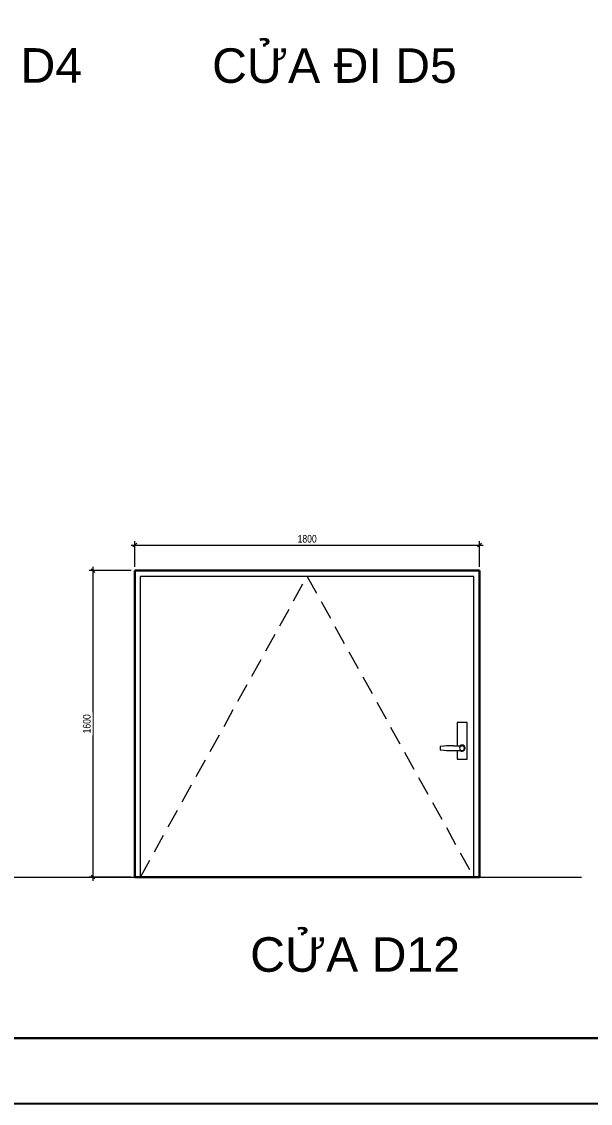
# Model space of a CAD drawing. Header units: millimetres. Extents: x 886808 to 1650903, y -1008069 to 230892.
# Drawn here: x 1637114 to 1643056, y -188884 to -177587 of the extents above; entities that cross this region are included whole.
import ezdxf

# ---------------------------------------------------------------- set-up
doc = ezdxf.new("R2010")
doc.units = ezdxf.units.MM
doc.linetypes.add('DASHED', pattern=[0.75, 0.5, -0.25])
doc.layers.get('0').update_dxf_attribs({"lineweight": 0})
for name, color, linetype, lineweight in [('03- Net Cua- 153', 153, 'Continuous', 9), ('06- Dim- 250', 250, 'Continuous', 0), ('0___TUONG XAY MOI', 10, 'Continuous', 40), ('A-Wall', 113, 'Continuous', 30), ('A_Dim', 8, 'Continuous', 5), ('DIM-EW', 142, 'Continuous', 5), ('I-FURN', 252, 'Continuous', 5), ('Q - TEN PHONG', 7, 'Continuous', 18)]:
    doc.layers.add(name, color=color, linetype=linetype, lineweight=lineweight)
doc.styles.add('DAT', font='')
doc.styles.add('E1-R-0.8', font='arial.ttf', dxfattribs={"width": 0.8})
doc.styles.get('DAT').set_extended_font_data('VNI-Helve')
doc.dimstyles.new('EWS-1', dxfattribs={"dimtxt": 2, "dimasz": 1, "dimexe": 1, "dimexo": 1, "dimgap": 1.5, "dimtad": 1, "dimdec": 1, "dimzin": 9, "dimtxsty": 'E1-R-0.8', "dimblk": 'OBLIQUE', "dimcen": 1, "dimdle": 1, "dimclrd": 8, "dimclre": 8, "dimclrt": 256, "dimadec": 0, "dimazin": 2, "dimtfac": 1, "dimtdec": 1, "dimtix": 1, "dimtmove": 2, "dimatfit": 3, "dimfxl": 0, "dimtolj": 1, "dimlwd": 9, "dimlwe": 9, "dimarcsym": 0})

# ---------------------------------------------------------------- blocks, each defined once
blk = doc.blocks.new('ÈGERGER')
at = {"layer": 'A-Wall', "linetype": 'Continuous', "transparency": 33554636}
blk.add_line((-132098, -883772), (-179936, -883772), dxfattribs=at)
at = {"layer": 'Defpoints', "transparency": 33554636}
blk.add_lwpolyline([(-181644, -884626), (-131244, -884626), (-131244, -848986), (-181644, -848986)], close=True, dxfattribs=at)
blk = doc.blocks.new('_Oblique')
at = {"color": 0, "linetype": 'ByBlock', "lineweight": -2}
blk.add_line((-0.5, -0.5), (0.5, 0.5), dxfattribs=at)
blk = doc.blocks.new('*D1028')
at = {"layer": 'Defpoints', "color": 0, "transparency": 16777216}
for p in [(-735.4, 1620), (-516.9, 1620), (-517.9, 20)]:
    blk.add_point(p, dxfattribs=at)
at = {"layer": 'DIM-EW', "color": 8, "lineweight": 9, "transparency": 16777216}
for p, q in [((-735.4, 0), (-735.4, 1640)), ((-536.9, 1620), (-755.4, 1620)), ((-537.9, 20), (-755.4, 20))]:
    blk.add_line(p, q, dxfattribs=at)
at = {"layer": 'DIM-EW', "color": 8, "lineweight": 9, "transparency": 16777216, "xscale": 20, "yscale": 20, "zscale": 20}
for p, rotation in [((-735.4, 1620), 90), ((-735.4, 20), 270)]:
    blk.add_blockref('_Oblique', p, dxfattribs=dict(at, rotation=rotation))
at = {"layer": 'DIM-EW', "transparency": 16777216, "insert": (-767.8, 820), "char_height": 40, "attachment_point": 5, "rotation": 90, "style": 'E1-R-0.8', "bg_fill": 3, "box_fill_scale": 1.25, "bg_fill_color": 256, "bg_fill_true_color": 13158600, "bg_fill_transparency": 0}
blk.add_mtext('\\A1;1600', dxfattribs=at)
blk = doc.blocks.new('*D1029')
at = {"layer": 'Defpoints', "color": 0, "transparency": 16777216}
for p in [(1283.2, 1753.8), (-516.9, 1620), (1283.2, 1620)]:
    blk.add_point(p, dxfattribs=at)
at = {"layer": 'DIM-EW', "color": 8, "lineweight": 9, "transparency": 16777216}
for p, q in [((-536.9, 1753.8), (1303.2, 1753.8)), ((-516.9, 1640), (-516.9, 1773.8)), ((1283.2, 1640), (1283.2, 1773.8))]:
    blk.add_line(p, q, dxfattribs=at)
at = {"layer": 'DIM-EW', "color": 8, "lineweight": 9, "transparency": 16777216, "xscale": 20, "yscale": 20, "zscale": 20, "rotation": 180}
blk.add_blockref('_Oblique', (-516.9, 1753.8), dxfattribs=at)
at = {"layer": 'DIM-EW', "color": 8, "lineweight": 9, "transparency": 16777216, "xscale": 20, "yscale": 20, "zscale": 20}
blk.add_blockref('_Oblique', (1283.2, 1753.8), dxfattribs=at)
at = {"layer": 'DIM-EW', "transparency": 16777216, "insert": (383.1, 1786.2), "char_height": 40, "attachment_point": 5, "style": 'E1-R-0.8', "bg_fill": 3, "box_fill_scale": 1.25, "bg_fill_color": 256, "bg_fill_true_color": 13158600, "bg_fill_transparency": 0}
blk.add_mtext('\\A1;1800', dxfattribs=at)
blk = doc.blocks.new('A$C5DDB6C59')
at = {"layer": '03- Net Cua- 153', "linetype": 'Continuous', "transparency": 33554636}
for p, q in [((-487.9, 20), (-486.9, 1590)), ((1253.2, 1590), (-486.9, 1590)), ((1253.2, 20), (1253.2, 1590)), ((1253.2, 20), (1253.2, 1590)), ((1218.2, 827.9), (1166.2, 827.9)), ((1166.2, 827.9), (1166.2, 705.4)), ((1218.2, 635), (1218.2, 827.9)), ((1078.2, 702.5), (1078.2, 684.2)), ((1078.2, 702.5), (1078.2, 702.5)), ((1078.2, 702.5), (1078.2, 702.5)), ((1078.2, 684.2), (1078.2, 684.2)), ((1078.2, 684.2), (1078.2, 684.2)), ((1097.5, 704.2), (1078.3, 702.5)), ((1078.3, 684.2), (1097.5, 682.5)), ((1110.4, 705.3), (1098.6, 704.3)), ((1098.6, 682.4), (1110.4, 681.3)), ((1147.7, 705.7), (1110.4, 705.3)), ((1110.4, 681.3), (1192.2, 680.5)), ((1147.7, 705.7), (1192.2, 705.7)), ((1166.2, 680.7), (1166.2, 635)), ((1192.2, 705), (1192.2, 705.7)), ((1192.2, 680.5), (1192.2, 681.7)), ((1166.2, 635), (1218.2, 635))]:
    blk.add_line(p, q, dxfattribs=at)
for points in [[(1098.6, 704.3), (1098.3, 704.3), (1098.1, 704.2), (1097.8, 704.2), (1097.6, 704.2), (1097.5, 704.2)], [(1097.5, 682.5), (1097.6, 682.5), (1097.8, 682.5), (1098.1, 682.4), (1098.3, 682.4), (1098.6, 682.4)]]:
    blk.add_lwpolyline(points, dxfattribs=at)
for radius, start, end in [(12.8, 0, 180), (12.8, 180, 0), (16, 90, 124.8309), (16, 238.9585, 270), (14.7, 90, 113.9426), (14.7, 0, 113.9426), (14.7, 250.5694, 0), (14.7, 250.5694, 270), (16, 270, 90), (14.7, 270, 90)]:
    blk.add_arc((1192.2, 693.3), radius, start, end, dxfattribs=at)
at = {"layer": '06- Dim- 250', "linetype": 'DASHED', "ltscale": 200, "transparency": 33554636}
blk.add_lwpolyline([(-487.9, 20), (383.1, 1590), (1253.2, 20)], dxfattribs=at)
at = {"layer": 'A-Wall', "transparency": 33554636}
for p, q in [((-516.9, 1620), (-517.9, 20)), ((1283.2, 1620), (-516.9, 1620)), ((1283.2, 1620), (1283.2, 20)), ((-517.9, 20), (-487.9, 20)), ((-487.9, 20), (1253.2, 20)), ((1253.2, 20), (1253.2, 20)), ((1283.2, 20), (1253.2, 20))]:
    blk.add_line(p, q, dxfattribs=at)
at = {"layer": 'DIM-EW', "transparency": 33554636}
dim = blk.add_linear_dim(base=(-735.4, 1620), p1=(-517.9, 20), p2=(-516.9, 1620), angle=90, dimstyle='EWS-1', override={"dimscale": 20, "dimgap": 0.6, "dimdec": 0, "dimtdec": 0, "dimtfill": 1}, dxfattribs=at)
dim.commit()
dim.dimension.update_dxf_attribs({"geometry": '*D1028', "text_midpoint": (-767.8, 820)})
dim = blk.add_linear_dim(base=(1283.2, 1753.8), p1=(-516.9, 1620), p2=(1283.2, 1620), dimstyle='EWS-1', override={"dimscale": 20, "dimgap": 0.6, "dimdec": 0, "dimtdec": 0, "dimtfill": 1}, dxfattribs=at)
dim.commit()
dim.dimension.update_dxf_attribs({"geometry": '*D1029', "text_midpoint": (383.1, 1786.2)})

msp = doc.modelspace()

# ---------------------------------------------------------------- linework, layer by layer
at = {"layer": 'A_Dim', "transparency": 33554636}
msp.add_lwpolyline([(1614935.3, -186520.8), (1642962.9, -186520.8)], dxfattribs=at)

# ---------------------------------------------------------------- block references
at = {"layer": '0___TUONG XAY MOI', "transparency": 33554636, "xscale": 0.7972382581455364, "yscale": 0.7972382581455364, "zscale": 0.7972382581455364}
msp.add_blockref('ÈGERGER', (1755535.8, 516373.7), dxfattribs=at)

# ---------------------------------------------------------------- texts
at = {"layer": 'Q - TEN PHONG', "transparency": 33554636, "char_height": 360.601, "width": 9532.288, "attachment_point": 2, "style": 'DAT'}
for s, insert in [('{\\fArial|b0|i0|c0|p34;CỬA ĐI D4}', (1636467.3, -177864.3)), ('{\\fArial|b0|i0|c0|p34;CỬA ĐI D5}', (1640382.4, -177866.2)), ('{\\fArial|b0|i0|c0|p34;CỬA D12}', (1640598.3, -187149.2))]:
    msp.add_mtext(s, dxfattribs=dict(at, insert=insert))

# ---------------------------------------------------------------- next in the draw order: block references
at = {"layer": 'I-FURN', "transparency": 33554636, "xscale": 2, "yscale": 2, "zscale": 2}
msp.add_blockref('A$C5DDB6C59', (1639330.9, -186560.8), dxfattribs=at)

doc.saveas('drawing.dxf')
